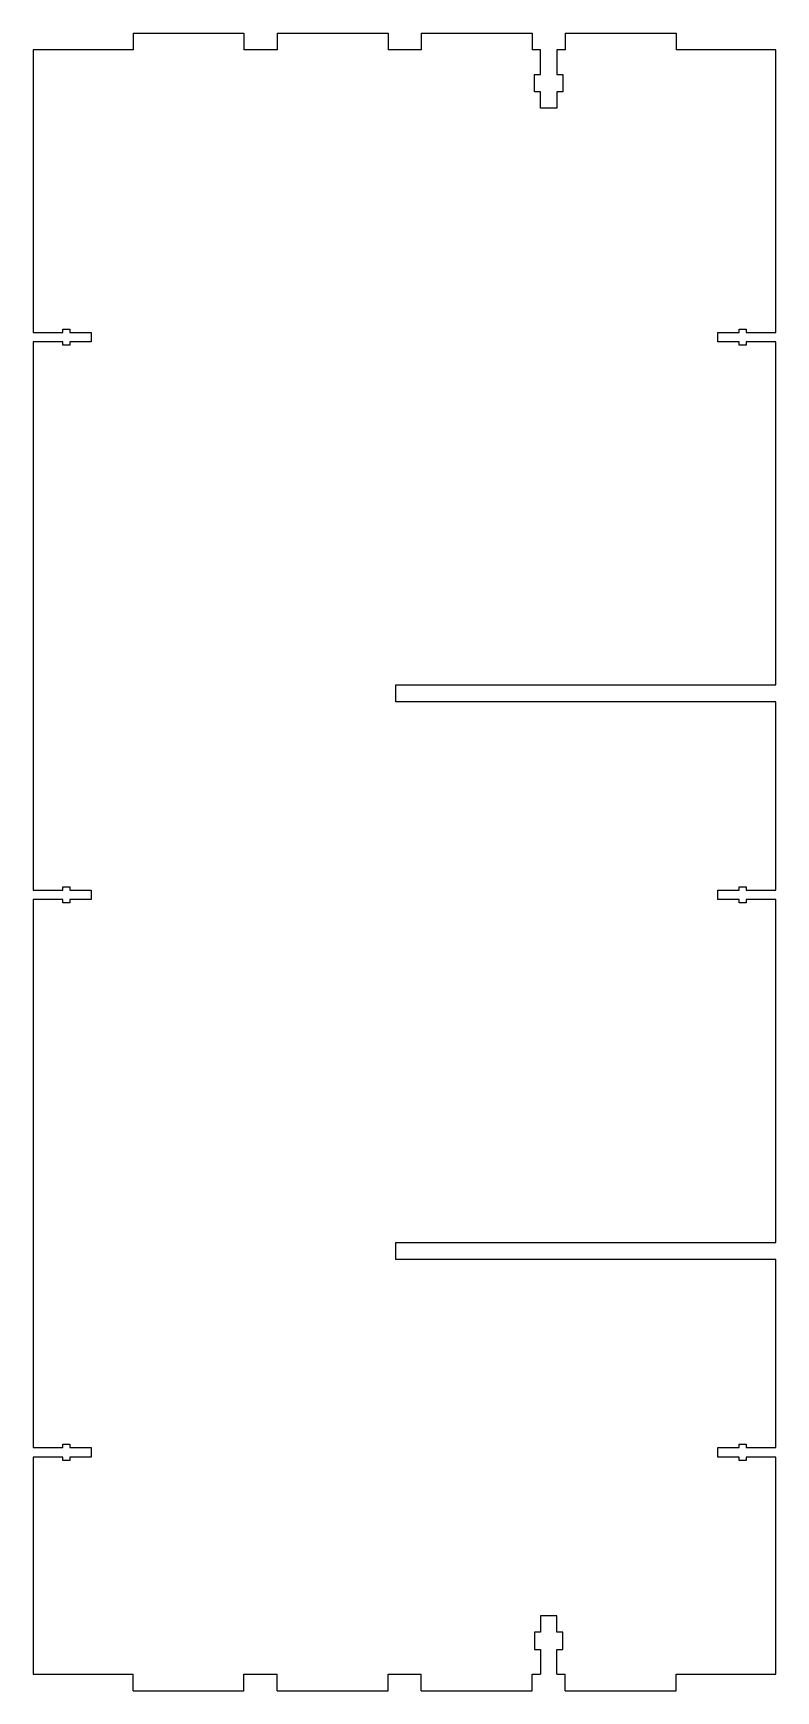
# Model space of a CAD drawing. Header units: millimetres. Extents: x 0 to 268, y 0 to 598.
import ezdxf

# ---------------------------------------------------------------- set-up
doc = ezdxf.new("R2010")
doc.units = ezdxf.units.MM

msp = doc.modelspace()

# ---------------------------------------------------------------- linework, layer by layer
at = {"color": 7, "linetype": 'Continuous', "lineweight": 25}
for p, q in [((36.075, 597.6), (76.075, 597.6)), ((36.075, 597.6), (36.075, 591.6)), ((76.075, 597.6), (76.075, 591.6)), ((88.05, 597.6), (128.05, 597.6)), ((88.05, 597.6), (88.05, 591.6)), ((128.05, 597.6), (128.05, 591.6)), ((140.025, 597.6), (180.025, 597.6)), ((140.025, 597.6), (140.025, 591.6)), ((180.025, 597.6), (180.025, 591.6)), ((192, 597.6), (232, 597.6)), ((192, 597.6), (192, 591.6)), ((232, 597.6), (232, 591.6)), ((36.075, 591.6), (0, 591.6)), ((0, 591.6), (0, 489.7)), ((88.05, 591.6), (76.075, 591.6)), ((140.025, 591.6), (128.05, 591.6)), ((183.0125, 591.6), (180.025, 591.6)), ((183.0125, 582.7), (183.0125, 591.6)), ((192, 591.6), (189.0125, 591.6)), ((189.0125, 591.6), (189.0125, 582.7)), ((268, 591.6), (232, 591.6)), ((268, 489.7), (268, 591.6)), ((180.8625, 576.5), (180.8625, 582.7)), ((180.8625, 582.7), (183.0125, 582.7)), ((189.0125, 582.7), (191.1625, 582.7)), ((191.1625, 582.7), (191.1625, 576.5)), ((183.0125, 576.5), (180.8625, 576.5)), ((183.0125, 570.6), (183.0125, 576.5)), ((191.1625, 576.5), (189.0125, 576.5)), ((189.0125, 576.5), (189.0125, 570.6)), ((189.0125, 570.6), (183.0125, 570.6)), ((10.7, 489.7), (10.7, 490.9)), ((10.7, 490.9), (13.3, 490.9)), ((13.3, 490.9), (13.3, 489.7)), ((254.7, 489.7), (254.7, 490.9)), ((254.7, 490.9), (257.3, 490.9)), ((257.3, 490.9), (257.3, 489.7)), ((0, 489.7), (10.7, 489.7)), ((0, 486.3), (0, 288.7)), ((10.7, 486.3), (0, 486.3)), ((10.7, 485.1), (10.7, 486.3)), ((13.3, 485.1), (10.7, 485.1)), ((13.3, 489.7), (21, 489.7)), ((21, 486.3), (13.3, 486.3)), ((13.3, 486.3), (13.3, 485.1)), ((21, 489.7), (21, 486.3)), ((247, 486.3), (247, 489.7)), ((247, 489.7), (254.7, 489.7)), ((254.7, 486.3), (247, 486.3)), ((254.7, 485.1), (254.7, 486.3)), ((257.3, 485.1), (254.7, 485.1)), ((257.3, 489.7), (268, 489.7)), ((268, 486.3), (257.3, 486.3)), ((257.3, 486.3), (257.3, 485.1)), ((268, 362.675), (268, 486.3)), ((130.925, 356.525), (130.925, 362.675)), ((130.925, 362.675), (268, 362.675)), ((268, 356.525), (130.925, 356.525)), ((268, 288.7), (268, 356.525)), ((0, 288.7), (10.7, 288.7)), ((10.7, 288.7), (10.7, 289.9)), ((10.7, 289.9), (13.3, 289.9)), ((13.3, 289.9), (13.3, 288.7)), ((13.3, 288.7), (21, 288.7)), ((21, 288.7), (21, 285.3)), ((247, 285.3), (247, 288.7)), ((247, 288.7), (254.7, 288.7)), ((254.7, 288.7), (254.7, 289.9)), ((254.7, 289.9), (257.3, 289.9)), ((257.3, 289.9), (257.3, 288.7)), ((257.3, 288.7), (268, 288.7)), ((10.7, 285.3), (0, 285.3)), ((0, 285.3), (0, 87.7)), ((10.7, 284.1), (10.7, 285.3)), ((13.3, 284.1), (10.7, 284.1)), ((21, 285.3), (13.3, 285.3)), ((13.3, 285.3), (13.3, 284.1)), ((254.7, 285.3), (247, 285.3)), ((254.7, 284.1), (254.7, 285.3)), ((257.3, 284.1), (254.7, 284.1)), ((268, 285.3), (257.3, 285.3)), ((257.3, 285.3), (257.3, 284.1)), ((268, 161.675), (268, 285.3)), ((130.925, 155.525), (130.925, 161.675)), ((130.925, 161.675), (268, 161.675)), ((268, 155.525), (130.925, 155.525)), ((268, 87.7), (268, 155.525)), ((0, 87.7), (10.7, 87.7)), ((10.7, 84.3), (0, 84.3)), ((0, 84.3), (0, 6)), ((10.7, 87.7), (10.7, 88.9)), ((10.7, 88.9), (13.3, 88.9)), ((10.7, 83.1), (10.7, 84.3)), ((13.3, 88.9), (13.3, 87.7)), ((13.3, 87.7), (21, 87.7)), ((21, 84.3), (13.3, 84.3)), ((13.3, 84.3), (13.3, 83.1)), ((21, 87.7), (21, 84.3)), ((247, 84.3), (247, 87.7)), ((247, 87.7), (254.7, 87.7)), ((254.7, 84.3), (247, 84.3)), ((254.7, 87.7), (254.7, 88.9)), ((254.7, 88.9), (257.3, 88.9)), ((254.7, 83.1), (254.7, 84.3)), ((257.3, 88.9), (257.3, 87.7)), ((257.3, 87.7), (268, 87.7)), ((268, 84.3), (257.3, 84.3)), ((257.3, 84.3), (257.3, 83.1)), ((268, 6), (268, 84.3)), ((13.3, 83.1), (10.7, 83.1)), ((257.3, 83.1), (254.7, 83.1)), ((183.0125, 27), (183.0125, 21.1)), ((189.0125, 27), (183.0125, 27)), ((189.0125, 21.1), (189.0125, 27)), ((180.8625, 21.1), (180.8625, 14.9)), ((183.0125, 21.1), (180.8625, 21.1)), ((191.1625, 21.1), (189.0125, 21.1)), ((191.1625, 14.9), (191.1625, 21.1)), ((180.8625, 14.9), (183.0125, 14.9)), ((183.0125, 14.9), (183.0125, 6)), ((189.0125, 14.9), (191.1625, 14.9)), ((189.0125, 6), (189.0125, 14.9)), ((0, 6), (36.075, 6)), ((36.075, 0), (36.075, 6)), ((76.075, 0), (76.075, 6)), ((76.075, 6), (88.05, 6)), ((88.05, 0), (88.05, 6)), ((128.05, 0), (128.05, 6)), ((128.05, 6), (140.025, 6)), ((140.025, 0), (140.025, 6)), ((180.025, 0), (180.025, 6)), ((180.025, 6), (183.0125, 6)), ((189.0125, 6), (192, 6)), ((192, 0), (192, 6)), ((232, 0), (232, 6)), ((232, 6), (268, 6)), ((36.075, 0), (76.075, 0)), ((88.05, 0), (128.05, 0)), ((140.025, 0), (180.025, 0)), ((192, 0), (232, 0))]:
    msp.add_line(p, q, dxfattribs=at)

doc.saveas('drawing.dxf')
